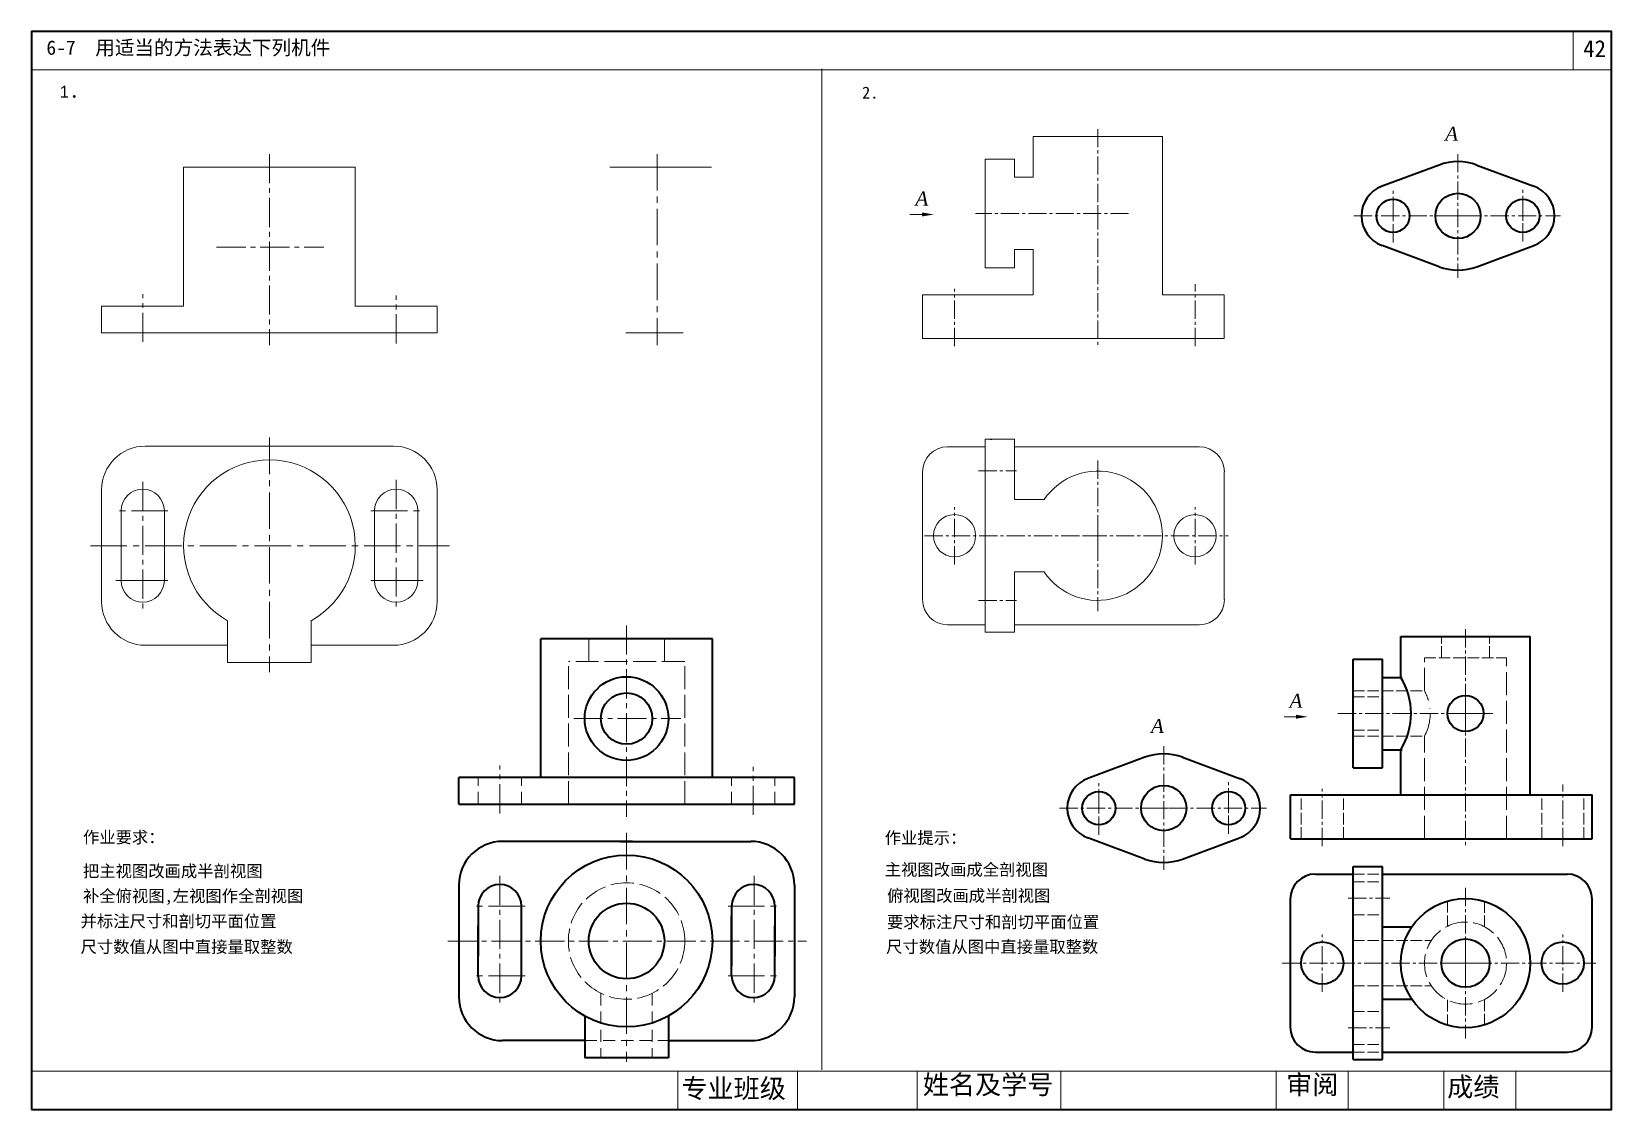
# Model space of a CAD drawing. Header units: millimetres. Extents: x 20 to 350, y 41 to 266.
import ezdxf

# ---------------------------------------------------------------- set-up
doc = ezdxf.new("R2010")
doc.units = ezdxf.units.MM
doc.header["$LTSCALE"] = 0.4
for name, pattern in [('ACAD_ISO02W100', [15, 12, -3]), ('CENTER2', [28.575, 19.05, -3.175, 3.175, -3.175]), ('DASHED2', [9.525, 6.35, -3.175])]:
    doc.linetypes.add(name, pattern=pattern)
doc.layers.get('0').update_dxf_attribs({"lineweight": 40})
for name, color, linetype, lineweight in [('Layer1', 7, 'Continuous', 40), ('Layer3', 7, 'ACAD_ISO02W100', 15), ('中心线', 7, 'CENTER2', 15), ('剖面线', 7, 'Continuous', 15), ('图层1', 7, 'CENTER2', 15), ('图层2', 7, 'DASHED2', 15), ('图层3', 7, 'Continuous', 15), ('细线', 7, 'Continuous', 15)]:
    doc.layers.add(name, color=color, linetype=linetype, lineweight=lineweight)
doc.styles.get("Standard").update_dxf_attribs({"font": 'SimSun.ttf', "height": 2.5})
doc.styles.add('style1', font='SIMFANG.TTF', dxfattribs={"height": 4})
doc.styles.add('仿宋', font='SIMFANG.TTF', dxfattribs={"height": 2.5})

msp = doc.modelspace()

# ---------------------------------------------------------------- linework, layer by layer
msp.add_lwpolyline([(19.89, 41.39), (349.89, 41.39), (349.89, 266.39), (19.89, 266.39)], close=True)
at = {"layer": 'Layer1'}
for p, q in [((313.89, 238.54), (301.98, 234.12)), ((321.78, 238.54), (333.69, 234.12)), ((313.89, 217.3), (301.98, 221.73)), ((321.78, 217.3), (333.69, 221.73)), ((126.24, 110.66), (126.24, 139.65)), ((162.11, 139.65), (126.24, 139.65)), ((162.11, 110.66), (162.11, 139.65)), ((305.91, 131.58), (305.91, 140.08)), ((305.91, 140.08), (332.92, 140.08)), ((332.92, 107.03), (332.92, 140.08)), ((295.94, 112.69), (295.94, 135.36)), ((295.94, 135.36), (302.05, 135.36)), ((302.05, 112.69), (302.05, 135.36)), ((302.05, 131.58), (306.16, 131.58)), ((302.05, 116.47), (306.16, 116.47)), ((305.91, 107.03), (305.91, 116.47)), ((252.43, 114.9), (240.52, 110.48)), ((260.33, 114.9), (272.23, 110.48)), ((295.94, 112.69), (302.05, 112.69)), ((179.22, 110.66), (109.12, 110.66)), ((109.12, 105.13), (109.12, 110.66)), ((179.22, 105.13), (179.22, 110.66)), ((282.83, 107.03), (345.86, 107.03)), ((282.83, 97.9), (282.83, 107.03)), ((345.86, 97.9), (345.86, 107.03)), ((109.12, 105.13), (179.22, 105.13)), ((145.43, 97.33), (118.25, 97.33)), ((142.92, 97.33), (170.1, 97.33)), ((252.43, 93.66), (240.52, 98.09)), ((260.33, 93.66), (272.23, 98.09)), ((282.83, 97.9), (345.86, 97.9)), ((288.05, 90.5), (295.94, 90.5)), ((295.94, 51.78), (295.94, 92.07)), ((295.94, 92.07), (302.05, 92.07)), ((302.05, 51.78), (302.05, 92.07)), ((302.05, 90.5), (340.63, 90.5)), ((109.12, 88.21), (109.12, 64.88)), ((179.22, 88.21), (179.22, 64.88)), ((113.18, 83.81), (113.18, 73.39)), ((122.22, 69.27), (122.22, 83.81)), ((166.12, 83.81), (166.12, 71.27)), ((175.16, 83.81), (175.16, 73.39)), ((282.83, 58.58), (282.83, 85.27)), ((345.86, 58.58), (345.86, 85.27)), ((113.18, 69.27), (113.18, 79.7)), ((166.12, 69.27), (166.12, 81.82)), ((175.16, 69.27), (175.16, 79.7)), ((302.05, 79.48), (308.22, 79.48)), ((302.05, 64.37), (308.22, 64.37)), ((135.44, 60.88), (135.44, 55.76)), ((152.91, 60.88), (152.91, 52.13)), ((135.44, 55.76), (118.25, 55.76)), ((135.44, 55.76), (135.44, 52.13)), ((152.91, 55.76), (170.1, 55.76)), ((288.05, 53.35), (295.94, 53.35)), ((302.05, 53.35), (340.63, 53.35)), ((152.91, 52.13), (135.44, 52.13)), ((295.94, 51.78), (302.05, 51.78))]:
    msp.add_line(p, q, dxfattribs=at)
for centre, radius in [((304.28, 227.92), 3.46), ((317.83, 227.92), 4.72), ((331.39, 227.92), 3.46), ((144.17, 122.98), 8.73), ((144.17, 122.98), 5.37), ((319.41, 124.03), 3.78), ((256.38, 104.28), 4.72), ((242.83, 104.28), 3.46), ((269.93, 104.28), 3.46), ((144.17, 76.54), 17.93), ((144.17, 76.54), 7.89), ((319.41, 71.93), 13.5), ((289.5, 71.93), 4.41), ((319.41, 71.93), 5.04), ((339.73, 71.93), 4.41)]:
    msp.add_circle(centre, radius, dxfattribs=at)
for centre, radius, start, end in [((317.83, 227.92), 11.33, 69.611, 110.389), ((304.28, 227.92), 6.61, 110.389, 249.611), ((331.39, 227.92), 6.61, 290.389, 69.611), ((317.83, 227.92), 11.33, 249.611, 290.389), ((293.46, 124.03), 14.57, 328.7583, 31.2417), ((256.38, 104.28), 11.33, 69.611, 110.389), ((242.83, 104.28), 6.61, 110.389, 249.611), ((269.93, 104.28), 6.61, 290.389, 69.611), ((118.25, 88.21), 9.12, 90, 180), ((170.1, 88.21), 9.12, 0, 90), ((256.38, 104.28), 11.33, 249.611, 290.389), ((288.05, 85.27), 5.23, 90, 180), ((340.63, 85.27), 5.23, 0, 90), ((117.7, 83.81), 4.52, 0, 180), ((170.64, 83.81), 4.52, 0, 180), ((117.7, 69.27), 4.52, 180, 0), ((170.64, 69.27), 4.52, 180, 0), ((118.25, 64.88), 9.12, 180, 270), ((170.1, 64.88), 9.12, 270, 0), ((288.05, 58.58), 5.23, 180, 270), ((340.63, 58.58), 5.23, 270, 0)]:
    msp.add_arc(centre, radius, start, end, dxfattribs=at)
at = {"layer": 'Layer3'}
for p, q in [((136.28, 134.87), (136.28, 139.65)), ((152.07, 134.87), (152.07, 139.65)), ((310.84, 128.75), (310.84, 135.67)), ((327.98, 97.9), (327.98, 135.67)), ((132.01, 105.13), (132.01, 134.87)), ((156.34, 134.87), (132.01, 134.87)), ((156.34, 105.13), (156.34, 134.87)), ((310.84, 97.9), (310.84, 119.3))]:
    msp.add_line(p, q, dxfattribs=at)
at = {"layer": 'Layer3', "ltscale": 0.5}
for p, q in [((314.38, 135.67), (314.38, 140.08)), ((324.45, 135.67), (324.45, 140.08)), ((310.84, 135.67), (327.98, 135.67)), ((295.94, 128.75), (310.89, 128.75)), ((295.94, 127.49), (302.05, 127.49)), ((295.94, 120.56), (302.05, 120.56)), ((295.94, 119.3), (310.89, 119.3)), ((285.1, 97.9), (285.1, 107.03)), ((293.91, 97.9), (293.91, 107.03)), ((335.33, 97.9), (335.33, 107.03)), ((344.14, 97.9), (344.14, 107.03)), ((295.94, 90.5), (302.05, 90.5)), ((295.94, 88.92), (302.05, 88.92)), ((315.64, 84.89), (315.64, 79.62)), ((323.36, 84.84), (323.36, 79.53)), ((295.94, 82), (302.05, 82)), ((295.94, 76.65), (312.26, 76.65)), ((295.94, 67.2), (312.26, 67.2)), ((315.64, 64.23), (315.64, 58.96)), ((323.36, 64.32), (323.36, 59.01)), ((295.94, 61.85), (302.05, 61.85)), ((295.94, 54.93), (302.05, 54.93)), ((295.94, 53.35), (302.05, 53.35))]:
    msp.add_line(p, q, dxfattribs=at)
at = {"layer": 'Layer3'}
for centre, radius in [((144.17, 76.54), 12.16), ((319.41, 71.93), 8.57)]:
    msp.add_circle(centre, radius, dxfattribs=at)
for start, end in [(15.97, 28.5662), (331.4338, 6.4858)]:
    msp.add_arc((302.17, 124.03), 9.87, start, end, dxfattribs=at)
at = {"layer": '中心线', "ltscale": 0.5}
for p, q in [((242.59, 246.06), (242.59, 200.74)), ((317.83, 240.83), (317.83, 215.02)), ((304.28, 222.35), (304.28, 233.12)), ((331.39, 222.59), (331.39, 233.35)), ((249.05, 228.44), (217.05, 228.44)), ((296.09, 227.92), (339.26, 227.92)), ((212.68, 200.74), (212.68, 212.7)), ((262.91, 200.74), (262.91, 213.64)), ((242.59, 176.87), (242.59, 145.43)), ((217.71, 174.69), (225.59, 174.69)), ((212.68, 155.17), (212.68, 167.13)), ((262.91, 155.17), (262.91, 167.13)), ((206.41, 161.15), (269.85, 161.15)), ((217.71, 147.62), (225.59, 147.62)), ((319.41, 141.65), (319.41, 96.33)), ((325.13, 124.03), (292.69, 124.03)), ((256.38, 117.19), (256.38, 91.38)), ((242.83, 98.71), (242.83, 109.48)), ((269.93, 98.95), (269.93, 109.72)), ((339.73, 96.33), (339.73, 109.23)), ((289.5, 96.33), (289.5, 108.29)), ((234.63, 104.28), (277.81, 104.28)), ((319.41, 87.65), (319.41, 56.21)), ((294.93, 85.46), (303.63, 85.46)), ((289.5, 65.94), (289.5, 77.91)), ((339.73, 65.94), (339.73, 77.91)), ((281.08, 71.93), (346.67, 71.93)), ((294.93, 58.39), (303.63, 58.39))]:
    msp.add_line(p, q, dxfattribs=at)
at = {"layer": '中心线', "ltscale": 0.8}
for p, q in [((69.57, 240.83), (69.57, 200.9)), ((58.52, 221.39), (80.92, 221.39)), ((43.1, 201.6), (43.1, 211.61)), ((96.04, 201.28), (96.04, 211.29)), ((43.1, 172.39), (43.1, 145.39)), ((96.04, 172.82), (96.04, 145.83)), ((144.17, 142.43), (144.17, 102.5)), ((133.12, 122.98), (155.53, 122.98)), ((117.7, 103.19), (117.7, 113.21)), ((170.64, 102.87), (170.64, 112.89)), ((117.7, 90.13), (117.7, 62.88)), ((170.81, 90.13), (170.81, 62.88)), ((106.8, 76.54), (181.77, 76.54))]:
    msp.add_line(p, q, dxfattribs=at)
at = {"layer": '中心线'}
for p, q in [((150.58, 240.83), (150.58, 200.9)), ((69.57, 181.63), (69.57, 132.66)), ((48.38, 166.34), (37.49, 166.34)), ((90.76, 166.34), (101.65, 166.34)), ((32.19, 159.07), (107.17, 159.07)), ((144.17, 99.1), (144.17, 51.35)), ((122.98, 83.81), (112.09, 83.81)), ((165.36, 83.81), (176.25, 83.81)), ((122.98, 69.27), (112.09, 69.27)), ((165.36, 69.27), (176.25, 69.27))]:
    msp.add_line(p, q, dxfattribs=at)
at = {"layer": '剖面线'}
for p, q in [((203.36, 228.22), (205.85, 228.22)), ((242.59, 229.9), (242.59, 226.97)), ((242.59, 162.95), (242.59, 159.35)), ((319.41, 127.8), (319.41, 120.25)), ((281.5, 123.36), (283.98, 123.36)), ((323.19, 124.03), (315.64, 124.03)), ((319.41, 76.96), (319.41, 66.89)), ((324.45, 71.93), (314.38, 71.93))]:
    msp.add_line(p, q, dxfattribs=at)
for points in [[(205.85, 228.64), (205.85, 227.8), (208.35, 228.22)], [(283.98, 123.78), (283.98, 122.95), (286.48, 123.36)]]:
    msp.add_solid(points, dxfattribs=at)
at = {"layer": '图层2'}
for p, q in [((113.18, 105.13), (113.18, 110.66)), ((122.22, 105.13), (122.22, 110.66)), ((166.12, 105.13), (166.12, 110.66)), ((175.16, 105.13), (175.16, 110.66)), ((138.8, 65.63), (138.8, 52.13)), ((149.55, 65.63), (149.55, 52.13)), ((135.44, 55.76), (152.91, 55.76))]:
    msp.add_line(p, q, dxfattribs=at)
at = {"layer": '图层3'}
msp.add_line((184.99, 49.64), (184.99, 258.64), dxfattribs=at)
at = {"layer": '细线'}
for p, q in [((341.89, 258.39), (341.89, 266.39)), ((19.89, 258.39), (349.89, 258.39)), ((229.08, 244.49), (256.09, 244.49)), ((229.08, 235.99), (229.08, 244.49)), ((256.09, 211.44), (256.09, 244.49)), ((51.63, 209.06), (51.63, 238.06)), ((87.5, 238.06), (51.63, 238.06)), ((87.5, 209.06), (87.5, 238.06)), ((161.92, 238.06), (140.67, 238.06)), ((219.11, 217.1), (219.11, 239.77)), ((219.11, 239.77), (225.23, 239.77)), ((225.23, 235.99), (225.23, 239.77)), ((225.23, 235.99), (229.08, 235.99)), ((240.08, 228.44), (242, 228.44)), ((303.38, 227.92), (305.3, 227.92)), ((304.28, 228.69), (304.28, 226.87)), ((316.93, 227.92), (318.85, 227.92)), ((317.83, 228.69), (317.83, 226.87)), ((330.48, 227.92), (332.41, 227.92)), ((331.39, 228.69), (331.39, 226.87)), ((225.23, 217.1), (225.23, 220.88)), ((225.23, 220.88), (229.08, 220.88)), ((229.08, 211.44), (229.08, 220.88)), ((219.11, 217.1), (225.23, 217.1)), ((206, 211.44), (229.08, 211.44)), ((206, 202.31), (206, 211.44)), ((256.09, 211.44), (269.03, 211.44)), ((269.03, 202.31), (269.03, 211.44)), ((34.52, 203.53), (34.52, 209.06)), ((51.63, 209.06), (34.52, 209.06)), ((104.62, 209.06), (87.5, 209.06)), ((104.62, 203.53), (104.62, 209.06)), ((34.52, 203.53), (104.62, 203.53)), ((144.02, 203.53), (156.02, 203.53)), ((206, 202.31), (269.03, 202.31)), ((70.82, 179.86), (43.64, 179.86)), ((68.31, 179.86), (95.49, 179.86)), ((211.23, 179.72), (219.11, 179.72)), ((219.11, 141.01), (219.11, 181.3)), ((219.11, 181.3), (225.23, 181.3)), ((220.21, 181.24), (220.47, 181.24)), ((225.23, 168.71), (225.23, 181.3)), ((225.23, 179.72), (263.81, 179.72)), ((206, 147.81), (206, 174.5)), ((269.03, 147.81), (269.03, 174.5)), ((34.52, 170.74), (34.52, 147.41)), ((104.62, 170.74), (104.62, 147.41)), ((225.23, 168.71), (231.4, 168.71)), ((38.58, 166.34), (38.58, 155.92)), ((47.62, 151.8), (47.62, 166.34)), ((91.52, 166.34), (91.52, 153.8)), ((100.56, 166.34), (100.56, 155.92)), ((38.58, 151.8), (38.58, 162.22)), ((91.52, 151.8), (91.52, 164.34)), ((100.56, 151.8), (100.56, 162.22)), ((240.08, 161.15), (242, 161.15)), ((48.38, 151.8), (37.49, 151.8)), ((90.76, 151.8), (101.65, 151.8)), ((225.23, 141.01), (225.23, 153.6)), ((225.23, 153.6), (231.4, 153.6)), ((60.83, 143.41), (60.83, 138.29)), ((78.3, 143.41), (78.3, 134.66)), ((211.23, 142.58), (219.11, 142.58)), ((225.23, 142.58), (263.81, 142.58)), ((219.11, 141.01), (225.23, 141.01)), ((60.83, 138.29), (43.64, 138.29)), ((60.83, 138.29), (60.83, 134.66)), ((78.3, 138.29), (95.49, 138.29)), ((78.3, 134.66), (60.83, 134.66)), ((316.9, 124.03), (318.83, 124.03)), ((241.92, 104.28), (243.85, 104.28)), ((242.83, 105.05), (242.83, 103.23)), ((255.47, 104.28), (257.4, 104.28)), ((256.38, 105.05), (256.38, 103.23)), ((269.02, 104.28), (270.95, 104.28)), ((269.93, 105.05), (269.93, 103.23)), ((316.9, 71.93), (318.83, 71.93)), ((19.89, 49.39), (349.89, 49.39)), ((154.89, 41.39), (154.89, 49.39)), ((179.89, 41.39), (179.89, 49.39)), ((204.89, 41.39), (204.89, 49.39)), ((234.89, 41.39), (234.89, 49.39)), ((279.89, 41.39), (279.89, 49.39)), ((294.89, 41.39), (294.89, 49.39)), ((314.89, 41.39), (314.89, 49.39)), ((329.89, 41.39), (329.89, 49.39))]:
    msp.add_line(p, q, dxfattribs=at)
for centre in [(212.68, 161.15), (262.91, 161.15)]:
    msp.add_circle(centre, 4.41, dxfattribs=at)
for centre, radius, start, end in [((43.64, 170.74), 9.12, 90, 180), ((95.49, 170.74), 9.12, 0, 90), ((211.23, 174.5), 5.23, 90, 180), ((263.81, 174.5), 5.23, 0, 90), ((69.57, 159.07), 17.93, 299.1424, 240.8576), ((242.59, 161.15), 13.5, 214.0209, 145.9791), ((43.1, 166.34), 4.52, 0, 180), ((96.04, 166.34), 4.52, 0, 180), ((43.1, 151.8), 4.52, 180, 0), ((96.04, 151.8), 4.52, 180, 0), ((43.64, 147.41), 9.12, 180, 270), ((95.49, 147.41), 9.12, 270, 0), ((211.23, 147.81), 5.23, 180, 270), ((263.81, 147.81), 5.23, 270, 0)]:
    msp.add_arc(centre, radius, start, end, dxfattribs=at)

# ---------------------------------------------------------------- texts
at = {"insert": (193.37, 254.91), "char_height": 2.5, "width": 10.715, "attachment_point": 1}
msp.add_mtext('2.', dxfattribs=at)
at = {"layer": 'Layer3', "insert": (22.98, 264.55), "char_height": 3, "width": 74.7246, "attachment_point": 1}
msp.add_mtext('{\\fSimHei|b0|i0|c134|p2;6-7  用适当的方法表达下列机件}', dxfattribs=at)
at = {"layer": '图层1', "color": 0, "linetype": 'ByBlock', "insert": (25.81, 255.92), "char_height": 2.5, "width": 7.2105, "attachment_point": 1}
msp.add_mtext('{\\f??|b0|i0|c0|p2;1\\f宋体|b0|i0|c134|p2;\\H1.333x;.}', dxfattribs=at)
at = {"layer": '细线', "style": '仿宋'}
for s, p in [('作业要求：', (30.62, 96.96)), ('作业提示：', (198.1, 96.84)), ('把主视图改画成半剖视图', (30.62, 89.89)), ('主视图改画成全剖视图', (198.1, 90.2)), ('补全俯视图,左视图作全剖视图', (30.62, 84.71)), ('俯视图改画成半剖视图', (198.59, 84.77)), ('并标注尺寸和剖切平面位置', (30.12, 79.43)), ('要求标注尺寸和剖切平面位置', (198.57, 79.26)), ('尺寸数值从图中直接量取整数', (30.12, 74.09)), ('尺寸数值从图中直接量取整数', (198.38, 74.09))]:
    msp.add_text(s, height=2.5, dxfattribs=at).set_placement(p)
at = {"layer": '细线', "insert": (344, 264.6), "char_height": 3.5, "width": 7.4695, "attachment_point": 1}
msp.add_mtext('42', dxfattribs=at)
at = {"layer": '细线', "attachment_point": 1, "style": 'style1'}
for s, insert, char_height, width in [('{\\fTimes New Roman|b0|i1|c0|p18;A}', (315.17, 246.53), 2.904, 6.7137), ('{\\fTimes New Roman|b0|i1|c0|p18;A}', (204.5, 232.99), 2.904, 6.7137), ('{\\fTimes New Roman|b0|i1|c0|p18;A}', (282.64, 128.14), 2.904, 6.7137), ('{\\fTimes New Roman|b0|i1|c0|p18;A}', (253.71, 122.89), 2.904, 6.7137), ('专业班级', (155.62, 47.77), 4, 23.3701), ('姓名及学号', (206.05, 48.57), 4, 29.8443), ('审阅', (281.95, 48.57), 4, 13.7378), ('成绩', (315.59, 48.1), 4, 13.2641)]:
    msp.add_mtext(s, dxfattribs=dict(at, insert=insert, char_height=char_height, width=width))

doc.saveas('drawing.dxf')
